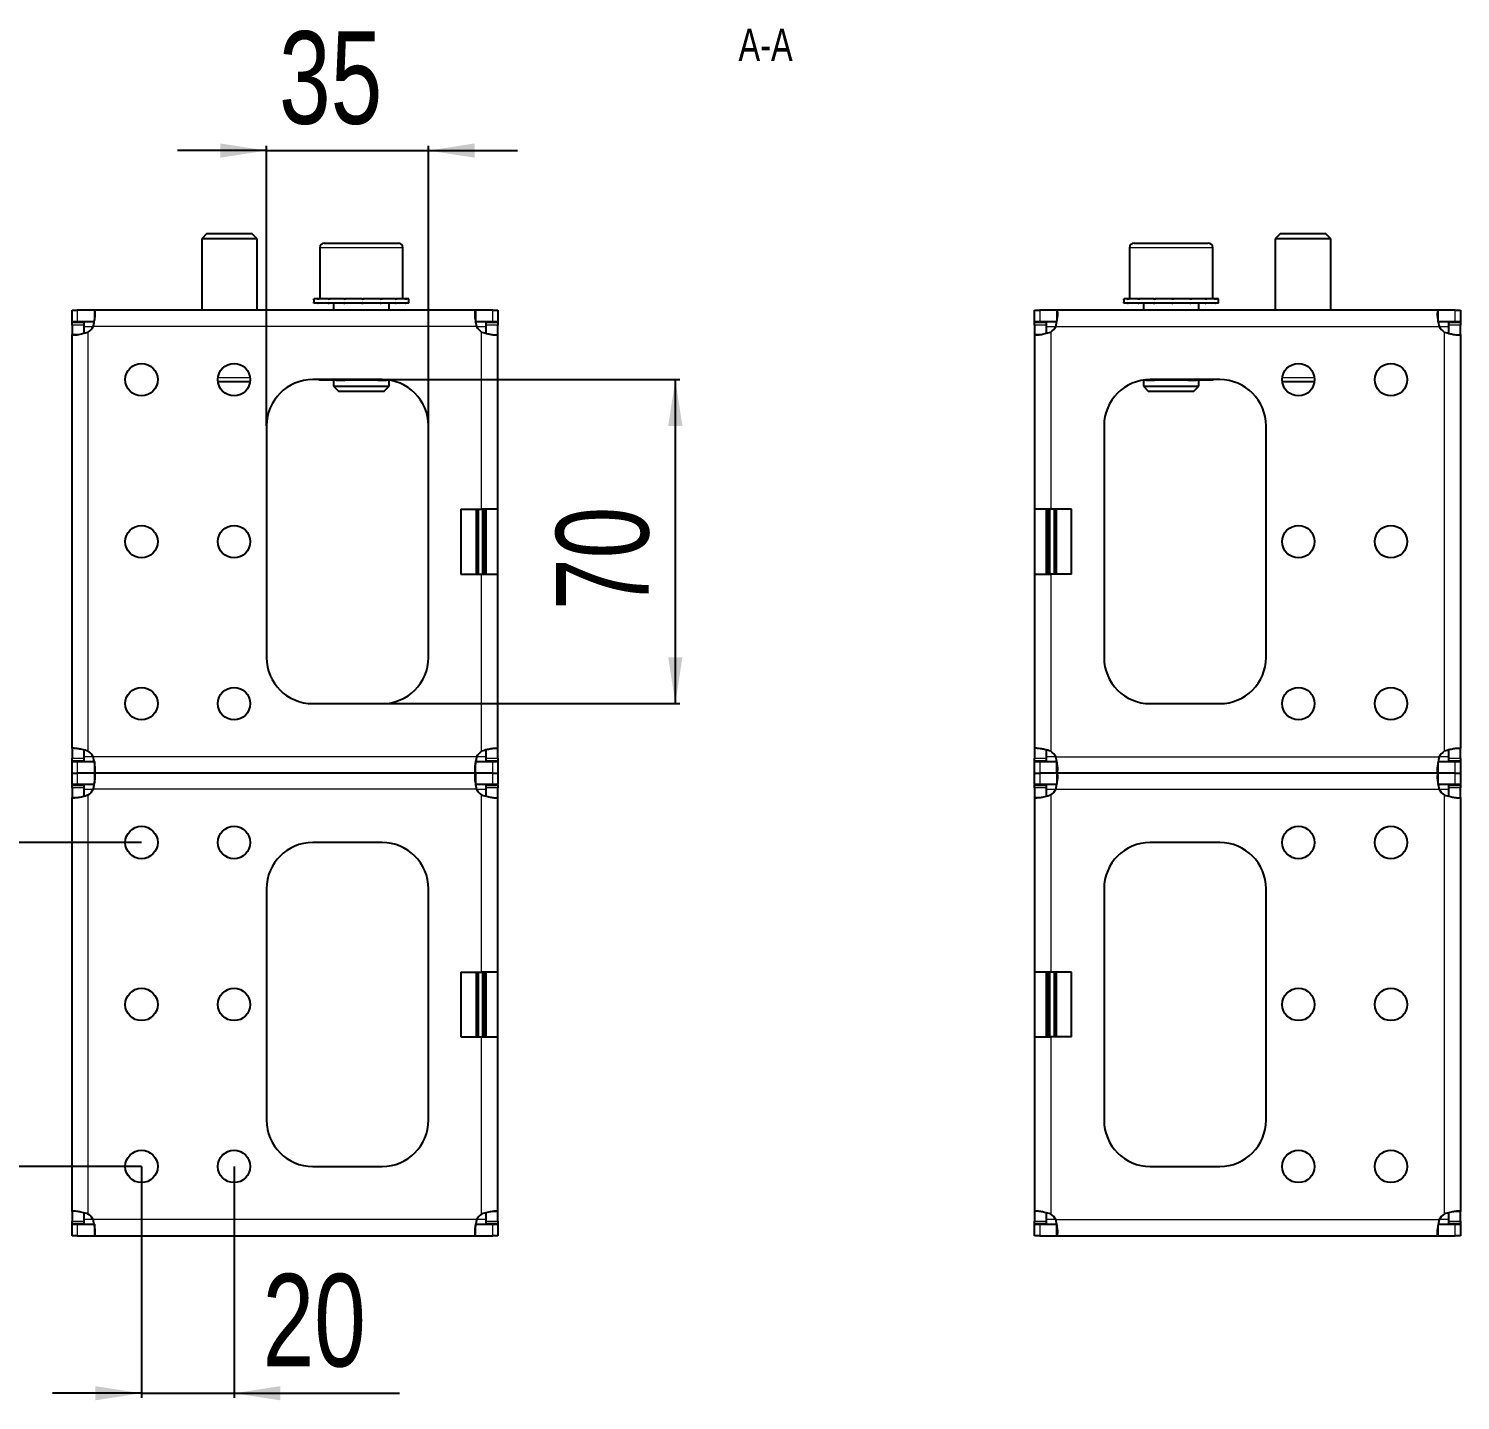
# Model space of a CAD drawing. Header units: millimetres. Extents: x 0 to 2112, y -1008 to 616.
# Drawn here: x 1802.6 to 2112, y 253.8 to 550.2 of the extents above; entities that cross this region are included whole.
import ezdxf

# ---------------------------------------------------------------- set-up
doc = ezdxf.new("R2010")
doc.units = ezdxf.units.MM
doc.layers.add('FORMAT', color=7, linetype='Continuous')
doc.styles.add('SLDTEXTSTYLE0', font='TXT', dxfattribs={"width": 0.75})
doc.dimstyles.new('SLDDIMSTYLE0', dxfattribs={"dimtxt": 20, "dimasz": 10, "dimexe": 0, "dimexo": 0.0625, "dimgap": 5, "dimtad": 2, "dimdec": 1, "dimrnd": 1e-09, "dimzin": 12, "dimdsep": 46, "dimtxsty": 'SLDTEXTSTYLE0', "dimsah": 1, "dimcen": 0.09, "dimadec": 0, "dimazin": 3, "dimtfac": 1, "dimtofl": 0, "dimtmove": 0, "dimatfit": 3, "dimfxl": 0, "dimfrac": 2, "dimtolj": 1, "dimtzin": 12, "dimarcsym": 0})
doc.dimstyles.new('SLDDIMSTYLE1', dxfattribs={"dimtxt": 20, "dimasz": 10, "dimexe": 0, "dimexo": 0.0625, "dimgap": 5, "dimtad": 2, "dimdec": 1, "dimrnd": 1e-09, "dimzin": 12, "dimdsep": 46, "dimtxsty": 'SLDTEXTSTYLE0', "dimsah": 1, "dimcen": 0.09, "dimadec": 0, "dimazin": 3, "dimtfac": 1, "dimtmove": 0, "dimatfit": 0, "dimfxl": 0, "dimfrac": 2, "dimtolj": 1, "dimtzin": 12, "dimarcsym": 0})

# ---------------------------------------------------------------- blocks, each defined once
blk = doc.blocks.new('_D_7')
at = {"layer": 'FORMAT'}
for p, q in [((1878.98, 474.39), (1943.32, 474.39)), ((1942.32, 474.39), (1942.32, 404.39)), ((1878.98, 404.39), (1943.32, 404.39))]:
    blk.add_line(p, q, dxfattribs=at)
for points in [[(1942.32, 474.39), (1940.79, 464.39), (1943.86, 464.39)], [(1942.32, 404.39), (1943.86, 414.39), (1940.79, 414.39)]]:
    blk.add_solid(points, dxfattribs=at)
at = {"layer": 'FORMAT', "insert": (1916.54, 424.61), "char_height": 20, "attachment_point": 1, "rotation": 90, "style": 'SLDTEXTSTYLE0'}
blk.add_mtext('70', dxfattribs=at)
blk = doc.blocks.new('_D_8')
at = {"layer": 'FORMAT'}
for p, q in [((1853.97, 523.89), (1834.74, 523.89)), ((1853.97, 464.4), (1853.97, 524.89)), ((1853.97, 523.89), (1888.97, 523.89)), ((1888.97, 464.4), (1888.97, 524.89)), ((1888.97, 523.89), (1908.2, 523.89))]:
    blk.add_line(p, q, dxfattribs=at)
for points in [[(1853.97, 523.89), (1843.97, 525.43), (1843.97, 522.35)], [(1888.97, 523.89), (1898.97, 522.35), (1898.97, 525.43)]]:
    blk.add_solid(points, dxfattribs=at)
at = {"layer": 'FORMAT', "insert": (1856.69, 549.67), "char_height": 20, "attachment_point": 1, "style": 'SLDTEXTSTYLE0'}
blk.add_mtext('35', dxfattribs=at)
blk = doc.blocks.new('_D_9')
at = {"layer": 'FORMAT'}
for p, q in [((1826.97, 304.38), (1826.97, 254.38)), ((1846.97, 304.38), (1846.97, 254.38)), ((1826.97, 255.38), (1807.74, 255.38)), ((1826.97, 255.38), (1846.97, 255.38)), ((1846.97, 255.38), (1882.69, 255.38))]:
    blk.add_line(p, q, dxfattribs=at)
for points in [[(1826.97, 255.38), (1816.97, 256.92), (1816.97, 253.85)], [(1846.97, 255.38), (1856.97, 253.85), (1856.97, 256.92)]]:
    blk.add_solid(points, dxfattribs=at)
at = {"layer": 'FORMAT', "insert": (1853.13, 281.17), "char_height": 20, "attachment_point": 1, "style": 'SLDTEXTSTYLE0'}
blk.add_mtext('20', dxfattribs=at)
blk = doc.blocks.new('_D_10')
at = {"layer": 'FORMAT'}
for p, q in [((1826.96, 374.39), (1792.96, 374.39)), ((1793.96, 374.39), (1793.96, 304.39)), ((1826.96, 304.39), (1792.96, 304.39))]:
    blk.add_line(p, q, dxfattribs=at)
for points in [[(1793.96, 374.39), (1792.42, 364.39), (1795.5, 364.39)], [(1793.96, 304.39), (1795.5, 314.39), (1792.42, 314.39)]]:
    blk.add_solid(points, dxfattribs=at)
at = {"layer": 'FORMAT', "insert": (1768.18, 324.61), "char_height": 20, "attachment_point": 1, "rotation": 90, "style": 'SLDTEXTSTYLE0'}
blk.add_mtext('70', dxfattribs=at)

msp = doc.modelspace()

# ---------------------------------------------------------------- linework, layer by layer
at = {"color": 7, "linetype": 'Continuous', "lineweight": 25}
for p, q in [((1841.04, 505.89), (1839.97, 504.82)), ((1839.97, 504.82), (1839.97, 489.39)), ((1851.97, 504.82), (1839.97, 504.82)), ((1850.89, 505.89), (1841.04, 505.89)), ((1851.97, 504.82), (1850.89, 505.89)), ((1851.97, 489.39), (1851.97, 504.82)), ((2073.04, 505.89), (2071.97, 504.82)), ((2071.97, 504.82), (2071.97, 489.39)), ((2083.97, 504.82), (2071.97, 504.82)), ((2082.89, 505.89), (2073.04, 505.89)), ((2083.97, 504.82), (2082.89, 505.89)), ((2083.97, 489.39), (2083.97, 504.82)), ((1865.47, 502.89), (1865.47, 491.89)), ((1866.47, 503.89), (1874.28, 503.89)), ((1874.28, 503.89), (1882.47, 503.89)), ((1883.47, 491.89), (1883.47, 502.89)), ((2040.47, 502.89), (2040.47, 491.89)), ((2041.47, 503.89), (2049, 503.89)), ((2049, 503.89), (2057.47, 503.89)), ((2058.47, 491.89), (2058.47, 502.89)), ((1811.97, 486.89), (1811.97, 489.39)), ((1811.97, 489.39), (1813.08, 489.39)), ((1816.8, 489.39), (1813.08, 489.39)), ((1899.14, 489.39), (1816.8, 489.39)), ((1816.8, 489.39), (1816.8, 487.18)), ((1864.22, 491.89), (1864.22, 490.89)), ((1864.22, 491.89), (1864.23, 491.89)), ((1864.22, 490.89), (1864.23, 490.89)), ((1864.23, 491.89), (1864.23, 491.64)), ((1865.06, 491.89), (1864.23, 491.89)), ((1864.23, 490.89), (1864.23, 491.14)), ((1865.06, 490.89), (1864.23, 490.89)), ((1865.06, 491.89), (1865.16, 491.89)), ((1865.06, 490.89), (1865.16, 490.89)), ((1865.16, 491.89), (1865.16, 491.64)), ((1867.32, 491.89), (1865.16, 491.89)), ((1865.16, 490.89), (1865.16, 491.14)), ((1867.32, 490.89), (1865.16, 490.89)), ((1867.32, 491.89), (1867.51, 491.89)), ((1867.32, 490.89), (1867.51, 490.89)), ((1867.51, 491.89), (1867.51, 491.64)), ((1870.68, 491.89), (1867.51, 491.89)), ((1867.51, 490.89), (1867.51, 491.14)), ((1870.68, 490.89), (1867.51, 490.89)), ((1868.47, 490.89), (1868.47, 489.39)), ((1870.68, 491.89), (1870.91, 491.89)), ((1870.68, 490.89), (1870.91, 490.89)), ((1870.91, 491.89), (1870.91, 491.64)), ((1874.61, 491.89), (1870.91, 491.89)), ((1870.91, 490.89), (1870.91, 491.14)), ((1874.61, 490.89), (1870.91, 490.89)), ((1874.61, 491.89), (1874.69, 491.89)), ((1874.61, 490.89), (1874.77, 490.89)), ((1874.77, 490.89), (1874.86, 490.89)), ((1874.82, 491.89), (1874.86, 491.89)), ((1874.86, 491.89), (1874.86, 491.64)), ((1878.53, 491.89), (1874.86, 491.89)), ((1874.86, 490.89), (1874.86, 491.14)), ((1878.53, 490.89), (1874.86, 490.89)), ((1878.53, 491.89), (1878.75, 491.89)), ((1878.53, 490.89), (1878.75, 490.89)), ((1878.75, 491.89), (1878.75, 491.64)), ((1881.82, 491.89), (1878.75, 491.89)), ((1878.75, 490.89), (1878.75, 491.14)), ((1881.82, 490.89), (1878.75, 490.89)), ((1880.47, 489.39), (1880.47, 490.89)), ((1881.82, 491.89), (1881.99, 491.89)), ((1881.82, 490.89), (1881.99, 490.89)), ((1881.99, 491.89), (1881.99, 491.64)), ((1883.99, 491.89), (1881.99, 491.89)), ((1881.99, 490.89), (1881.99, 491.14)), ((1883.99, 490.89), (1881.99, 490.89)), ((1883.99, 491.89), (1884.08, 491.89)), ((1883.99, 490.89), (1884.08, 490.89)), ((1884.08, 491.89), (1884.08, 491.64)), ((1884.72, 491.89), (1884.08, 491.89)), ((1884.08, 490.89), (1884.08, 491.14)), ((1884.72, 490.89), (1884.08, 490.89)), ((1884.72, 490.89), (1884.72, 491.89)), ((1899.14, 489.39), (1899.14, 486.89)), ((1902.86, 489.39), (1899.14, 489.39)), ((1902.86, 489.39), (1903.97, 489.39)), ((1903.97, 489.39), (1903.97, 486.89)), ((2019.97, 486.89), (2019.97, 489.39)), ((2019.97, 489.39), (2021.08, 489.39)), ((2024.8, 489.39), (2021.08, 489.39)), ((2024.8, 489.39), (2024.8, 487.18)), ((2107.14, 489.39), (2024.8, 489.39)), ((2039.22, 491.89), (2039.22, 490.89)), ((2039.22, 491.89), (2039.23, 491.89)), ((2039.22, 490.89), (2039.23, 490.89)), ((2039.23, 491.89), (2039.23, 491.64)), ((2040.05, 491.89), (2039.23, 491.89)), ((2039.23, 490.89), (2039.23, 491.14)), ((2040.05, 490.89), (2039.23, 490.89)), ((2040.05, 491.89), (2040.16, 491.89)), ((2040.05, 490.89), (2040.16, 490.89)), ((2040.16, 491.89), (2040.16, 491.64)), ((2042.32, 491.89), (2040.16, 491.89)), ((2040.16, 490.89), (2040.16, 491.14)), ((2042.32, 490.89), (2040.16, 490.89)), ((2042.32, 491.89), (2042.5, 491.89)), ((2042.32, 490.89), (2042.5, 490.89)), ((2042.5, 491.89), (2042.5, 491.64)), ((2045.68, 491.89), (2042.5, 491.89)), ((2042.5, 490.89), (2042.5, 491.14)), ((2045.68, 490.89), (2042.5, 490.89)), ((2043.47, 490.89), (2043.47, 489.39)), ((2045.68, 491.89), (2045.91, 491.89)), ((2045.68, 490.89), (2045.91, 490.89)), ((2045.91, 491.89), (2045.91, 491.64)), ((2049.61, 491.89), (2045.91, 491.89)), ((2045.91, 490.89), (2045.91, 491.14)), ((2049.61, 490.89), (2045.91, 490.89)), ((2049.61, 491.89), (2049.69, 491.89)), ((2049.61, 490.89), (2049.76, 490.89)), ((2049.76, 490.89), (2049.86, 490.89)), ((2049.81, 491.89), (2049.86, 491.89)), ((2049.86, 491.89), (2049.86, 491.64)), ((2053.52, 491.89), (2049.86, 491.89)), ((2049.86, 490.89), (2049.86, 491.14)), ((2053.52, 490.89), (2049.86, 490.89)), ((2053.52, 491.89), (2053.75, 491.89)), ((2053.52, 490.89), (2053.75, 490.89)), ((2053.75, 491.89), (2053.75, 491.64)), ((2056.82, 491.89), (2053.75, 491.89)), ((2053.75, 490.89), (2053.75, 491.14)), ((2056.82, 490.89), (2053.75, 490.89)), ((2055.47, 489.39), (2055.47, 490.89)), ((2056.82, 491.89), (2056.99, 491.89)), ((2056.82, 490.89), (2056.99, 490.89)), ((2056.99, 491.89), (2056.99, 491.64)), ((2058.99, 491.89), (2056.99, 491.89)), ((2056.99, 490.89), (2056.99, 491.14)), ((2058.99, 490.89), (2056.99, 490.89)), ((2058.99, 491.89), (2059.08, 491.89)), ((2058.99, 490.89), (2059.08, 490.89)), ((2059.08, 491.89), (2059.08, 491.64)), ((2059.72, 491.89), (2059.08, 491.89)), ((2059.08, 490.89), (2059.08, 491.14)), ((2059.72, 490.89), (2059.08, 490.89)), ((2059.72, 490.89), (2059.72, 491.89)), ((2107.14, 486.89), (2107.14, 489.39)), ((2110.86, 489.39), (2107.14, 489.39)), ((2110.86, 489.39), (2111.97, 489.39)), ((2111.97, 489.39), (2111.97, 486.89)), ((1813.08, 486.89), (1811.97, 486.89)), ((1811.97, 486.89), (1811.97, 486.79)), ((1811.97, 486.79), (1814.47, 486.79)), ((1811.97, 486.18), (1811.97, 486.79)), ((1811.97, 486.18), (1811.97, 484.12)), ((1816.8, 486.89), (1813.08, 486.89)), ((1814.47, 486.79), (1814.47, 486.18)), ((1814.47, 486.18), (1814.47, 484.36)), ((1902.86, 486.89), (1899.14, 486.89)), ((1901.47, 486.79), (1903.97, 486.79)), ((1901.47, 486.18), (1901.47, 486.79)), ((1901.47, 484.34), (1901.47, 486.18)), ((1903.97, 486.89), (1902.86, 486.89)), ((1903.97, 486.79), (1903.97, 486.89)), ((1903.97, 486.79), (1903.97, 486.18)), ((1903.97, 484.12), (1903.97, 486.18)), ((2021.08, 486.89), (2019.97, 486.89)), ((2019.97, 486.89), (2019.97, 486.79)), ((2019.97, 486.79), (2022.47, 486.79)), ((2019.97, 486.18), (2019.97, 486.79)), ((2019.97, 486.18), (2019.97, 484.12)), ((2024.8, 486.89), (2021.08, 486.89)), ((2022.47, 486.79), (2022.47, 486.18)), ((2022.47, 486.18), (2022.47, 484.36)), ((2110.86, 486.89), (2107.14, 486.89)), ((2109.47, 486.79), (2111.97, 486.79)), ((2109.47, 486.18), (2109.47, 486.79)), ((2109.47, 484.34), (2109.47, 486.18)), ((2111.97, 486.89), (2110.86, 486.89)), ((2111.97, 486.79), (2111.97, 486.89)), ((2111.97, 486.79), (2111.97, 486.18)), ((2111.97, 484.12), (2111.97, 486.18)), ((1811.97, 394.67), (1811.97, 484.12)), ((1811.97, 484.12), (1813.06, 484.12)), ((1903.97, 446.39), (1903.97, 484.12)), ((2019.97, 484.12), (2021.06, 484.12)), ((2019.97, 484.12), (2019.97, 446.39)), ((2111.97, 484.12), (2111.97, 394.67)), ((1850.43, 473.89), (1843.5, 473.89)), ((1878.97, 474.39), (1863.97, 474.39)), ((1865.64, 474.29), (1865.62, 474.29)), ((1865.64, 474.29), (1865.64, 474.29)), ((1865.74, 474.29), (1865.64, 474.29)), ((1865.74, 474.39), (1865.74, 474.29)), ((1869, 474.29), (1865.74, 474.29)), ((1868.47, 474.29), (1868.47, 472.97)), ((1869, 474.29), (1870.89, 474.29)), ((1871.45, 474.29), (1870.89, 474.29)), ((1877.49, 474.29), (1871.45, 474.29)), ((1878.04, 474.29), (1877.49, 474.29)), ((1878.04, 474.29), (1879.94, 474.29)), ((1880.38, 474.29), (1879.94, 474.29)), ((1880.47, 472.97), (1880.47, 474.28)), ((2043.47, 474.28), (2043.47, 472.97)), ((2044, 474.29), (2043.56, 474.29)), ((2044, 474.29), (2045.89, 474.29)), ((2059.97, 474.39), (2044.97, 474.39)), ((2046.45, 474.29), (2045.89, 474.29)), ((2052.49, 474.29), (2046.45, 474.29)), ((2053.04, 474.29), (2052.49, 474.29)), ((2053.04, 474.29), (2054.94, 474.29)), ((2058.2, 474.29), (2054.94, 474.29)), ((2055.47, 472.97), (2055.47, 474.29)), ((2058.2, 474.29), (2058.2, 474.39)), ((2058.3, 474.29), (2058.2, 474.29)), ((2058.32, 474.29), (2058.3, 474.29)), ((2058.3, 474.29), (2058.3, 474.29)), ((2080.43, 473.89), (2073.5, 473.89)), ((1868.47, 472.97), (1869.54, 471.89)), ((1868.47, 472.97), (1874.33, 472.97)), ((1869.54, 471.89), (1874.36, 471.89)), ((1874.33, 472.97), (1880.47, 472.97)), ((1874.36, 471.89), (1879.39, 471.89)), ((1879.39, 471.89), (1880.47, 472.97)), ((2043.47, 472.97), (2044.54, 471.89)), ((2043.47, 472.97), (2049.12, 472.97)), ((2044.54, 471.89), (2049.18, 471.89)), ((2049.12, 472.97), (2055.47, 472.97)), ((2049.18, 471.89), (2054.39, 471.89)), ((2054.39, 471.89), (2055.47, 472.97)), ((1853.97, 464.39), (1853.97, 414.39)), ((1888.97, 414.39), (1888.97, 464.39)), ((2034.97, 464.39), (2034.97, 414.39)), ((2069.97, 414.39), (2069.97, 464.39)), ((1895.97, 446.39), (1900.47, 446.39)), ((1895.97, 446.39), (1895.97, 432.39)), ((1903.97, 446.39), (1900.47, 446.39)), ((1901.47, 432.39), (1901.47, 446.39)), ((1903.97, 432.39), (1903.97, 446.39)), ((2023.47, 446.39), (2019.97, 446.39)), ((2019.97, 446.39), (2019.97, 432.39)), ((2022.47, 446.39), (2022.47, 432.39)), ((2027.97, 446.39), (2023.47, 446.39)), ((2027.97, 432.39), (2027.97, 446.39)), ((1895.97, 432.39), (1900.47, 432.39)), ((1900.47, 432.39), (1903.97, 432.39)), ((1903.97, 394.67), (1903.97, 432.39)), ((2019.97, 432.39), (2023.47, 432.39)), ((2019.97, 432.39), (2019.97, 394.67)), ((2027.97, 432.39), (2023.47, 432.39)), ((1863.97, 404.39), (1878.97, 404.39)), ((2044.97, 404.39), (2059.97, 404.39)), ((1811.97, 394.67), (1811.97, 392.6)), ((1814.47, 394.44), (1814.47, 392.6)), ((1901.47, 392.6), (1901.47, 394.42)), ((1903.97, 394.67), (1902.88, 394.67)), ((1903.97, 392.6), (1903.97, 394.67)), ((2019.97, 394.67), (2019.97, 392.6)), ((2022.47, 394.44), (2022.47, 392.6)), ((2109.47, 392.6), (2109.47, 394.42)), ((2111.97, 394.67), (2110.88, 394.67)), ((2111.97, 392.6), (2111.97, 394.67)), ((1811.97, 391.99), (1811.97, 392.6)), ((1814.47, 391.99), (1811.97, 391.99)), ((1811.97, 391.99), (1811.97, 391.89)), ((1811.97, 389.39), (1811.97, 391.89)), ((1811.97, 391.89), (1813.08, 391.89)), ((1813.08, 391.89), (1816.8, 391.89)), ((1814.47, 392.6), (1814.47, 391.99)), ((1816.8, 391.89), (1816.8, 389.39)), ((1899.14, 391.89), (1902.86, 391.89)), ((1899.14, 389.39), (1899.14, 391.61)), ((1901.47, 391.99), (1901.47, 392.6)), ((1903.97, 391.99), (1901.47, 391.99)), ((1902.86, 391.89), (1903.97, 391.89)), ((1903.97, 392.6), (1903.97, 391.99)), ((1903.97, 391.89), (1903.97, 391.99)), ((1903.97, 391.89), (1903.97, 389.39)), ((2019.97, 391.99), (2019.97, 392.6)), ((2022.47, 391.99), (2019.97, 391.99)), ((2019.97, 391.99), (2019.97, 391.89)), ((2019.97, 389.39), (2019.97, 391.89)), ((2019.97, 391.89), (2021.08, 391.89)), ((2021.08, 391.89), (2024.8, 391.89)), ((2022.47, 392.6), (2022.47, 391.99)), ((2024.8, 389.39), (2024.8, 391.89)), ((2107.14, 391.89), (2110.86, 391.89)), ((2107.14, 389.39), (2107.14, 391.61)), ((2109.47, 391.99), (2109.47, 392.6)), ((2111.97, 391.99), (2109.47, 391.99)), ((2110.86, 391.89), (2111.97, 391.89)), ((2111.97, 392.6), (2111.97, 391.99)), ((2111.97, 391.89), (2111.97, 391.99)), ((2111.97, 391.89), (2111.97, 389.39)), ((1811.97, 386.89), (1811.97, 389.39)), ((1811.97, 389.39), (1813.08, 389.39)), ((1813.08, 386.89), (1811.97, 386.89)), ((1811.97, 386.89), (1811.97, 386.79)), ((1811.97, 386.79), (1814.47, 386.79)), ((1811.97, 386.18), (1811.97, 386.79)), ((1816.8, 389.39), (1813.08, 389.39)), ((1816.8, 386.89), (1813.08, 386.89)), ((1814.47, 386.79), (1814.47, 386.18)), ((1899.14, 389.39), (1816.8, 389.39)), ((1816.8, 389.39), (1816.8, 387.18)), ((1899.14, 389.39), (1899.14, 386.89)), ((1902.86, 389.39), (1899.14, 389.39)), ((1902.86, 386.89), (1899.14, 386.89)), ((1901.47, 386.79), (1903.97, 386.79)), ((1901.47, 386.18), (1901.47, 386.79)), ((1902.86, 389.39), (1903.97, 389.39)), ((1903.97, 386.89), (1902.86, 386.89)), ((1903.97, 389.39), (1903.97, 386.89)), ((1903.97, 386.79), (1903.97, 386.89)), ((1903.97, 386.79), (1903.97, 386.18)), ((2019.97, 386.89), (2019.97, 389.39)), ((2019.97, 389.39), (2021.08, 389.39)), ((2021.08, 386.89), (2019.97, 386.89)), ((2019.97, 386.89), (2019.97, 386.79)), ((2019.97, 386.79), (2022.47, 386.79)), ((2019.97, 386.18), (2019.97, 386.79)), ((2024.8, 389.39), (2021.08, 389.39)), ((2024.8, 386.89), (2021.08, 386.89)), ((2022.47, 386.79), (2022.47, 386.18)), ((2024.8, 389.39), (2024.8, 387.18)), ((2107.14, 389.39), (2024.8, 389.39)), ((2107.14, 386.89), (2107.14, 389.39)), ((2110.86, 389.39), (2107.14, 389.39)), ((2110.86, 386.89), (2107.14, 386.89)), ((2109.47, 386.79), (2111.97, 386.79)), ((2109.47, 386.18), (2109.47, 386.79)), ((2110.86, 389.39), (2111.97, 389.39)), ((2111.97, 386.89), (2110.86, 386.89)), ((2111.97, 389.39), (2111.97, 386.89)), ((2111.97, 386.79), (2111.97, 386.89)), ((2111.97, 386.79), (2111.97, 386.18)), ((1811.97, 386.18), (1811.97, 384.12)), ((1811.97, 294.67), (1811.97, 384.12)), ((1811.97, 384.12), (1813.06, 384.12)), ((1814.47, 386.18), (1814.47, 384.36)), ((1901.47, 384.34), (1901.47, 386.18)), ((1903.97, 384.12), (1903.97, 386.18)), ((1903.97, 346.39), (1903.97, 384.12)), ((2019.97, 386.18), (2019.97, 384.12)), ((2019.97, 384.12), (2021.06, 384.12)), ((2019.97, 384.12), (2019.97, 346.39)), ((2022.47, 386.18), (2022.47, 384.36)), ((2109.47, 384.34), (2109.47, 386.18)), ((2111.97, 384.12), (2111.97, 386.18)), ((2111.97, 384.12), (2111.97, 294.67)), ((1878.97, 374.39), (1863.97, 374.39)), ((2059.97, 374.39), (2044.97, 374.39)), ((1853.97, 364.39), (1853.97, 314.39)), ((1888.97, 314.39), (1888.97, 364.39)), ((2034.97, 364.39), (2034.97, 314.39)), ((2069.97, 314.39), (2069.97, 364.39)), ((1895.97, 346.39), (1900.47, 346.39)), ((1895.97, 346.39), (1895.97, 332.39)), ((1903.97, 346.39), (1900.47, 346.39)), ((1901.47, 332.39), (1901.47, 346.39)), ((1903.97, 332.39), (1903.97, 346.39)), ((2023.47, 346.39), (2019.97, 346.39)), ((2019.97, 346.39), (2019.97, 332.39)), ((2022.47, 346.39), (2022.47, 332.39)), ((2027.97, 346.39), (2023.47, 346.39)), ((2027.97, 332.39), (2027.97, 346.39)), ((1895.97, 332.39), (1900.47, 332.39)), ((1900.47, 332.39), (1903.97, 332.39)), ((1903.97, 294.67), (1903.97, 332.39)), ((2019.97, 332.39), (2023.47, 332.39)), ((2019.97, 332.39), (2019.97, 294.67)), ((2027.97, 332.39), (2023.47, 332.39)), ((1863.97, 304.39), (1878.97, 304.39)), ((2044.97, 304.39), (2059.97, 304.39)), ((1811.97, 294.67), (1811.97, 292.6)), ((1814.47, 294.44), (1814.47, 292.6)), ((1901.47, 292.6), (1901.47, 294.42)), ((1903.97, 294.67), (1902.88, 294.67)), ((1903.97, 292.6), (1903.97, 294.67)), ((2019.97, 294.67), (2019.97, 292.6)), ((2022.47, 294.44), (2022.47, 292.6)), ((2109.47, 292.6), (2109.47, 294.42)), ((2111.97, 294.67), (2110.88, 294.67)), ((2111.97, 292.6), (2111.97, 294.67)), ((1811.97, 291.99), (1811.97, 292.6)), ((1814.47, 291.99), (1811.97, 291.99)), ((1811.97, 291.99), (1811.97, 291.89)), ((1811.97, 289.39), (1811.97, 291.89)), ((1811.97, 291.89), (1813.08, 291.89)), ((1813.08, 291.89), (1816.8, 291.89)), ((1814.47, 292.6), (1814.47, 291.99)), ((1816.8, 291.89), (1816.8, 289.39)), ((1899.14, 291.89), (1902.86, 291.89)), ((1899.14, 289.39), (1899.14, 291.61)), ((1901.47, 291.99), (1901.47, 292.6)), ((1903.97, 291.99), (1901.47, 291.99)), ((1902.86, 291.89), (1903.97, 291.89)), ((1903.97, 292.6), (1903.97, 291.99)), ((1903.97, 291.89), (1903.97, 291.99)), ((1903.97, 291.89), (1903.97, 289.39)), ((2019.97, 291.99), (2019.97, 292.6)), ((2022.47, 291.99), (2019.97, 291.99)), ((2019.97, 291.99), (2019.97, 291.89)), ((2019.97, 289.39), (2019.97, 291.89)), ((2019.97, 291.89), (2021.08, 291.89)), ((2021.08, 291.89), (2024.8, 291.89)), ((2022.47, 292.6), (2022.47, 291.99)), ((2024.8, 289.39), (2024.8, 291.89)), ((2107.14, 291.89), (2110.86, 291.89)), ((2107.14, 289.39), (2107.14, 291.61)), ((2109.47, 291.99), (2109.47, 292.6)), ((2111.97, 291.99), (2109.47, 291.99)), ((2110.86, 291.89), (2111.97, 291.89)), ((2111.97, 292.6), (2111.97, 291.99)), ((2111.97, 291.89), (2111.97, 291.99)), ((2111.97, 291.89), (2111.97, 289.39)), ((1813.08, 289.39), (1811.97, 289.39)), ((1813.08, 289.39), (1816.8, 289.39)), ((1816.8, 289.39), (1899.14, 289.39)), ((1899.14, 289.39), (1902.86, 289.39)), ((1903.97, 289.39), (1902.86, 289.39)), ((2021.08, 289.39), (2019.97, 289.39)), ((2021.08, 289.39), (2024.8, 289.39)), ((2024.8, 289.39), (2107.14, 289.39)), ((2107.14, 289.39), (2110.86, 289.39)), ((2111.97, 289.39), (2110.86, 289.39))]:
    msp.add_line(p, q, dxfattribs=at)
at = {"color": 8, "linetype": 'Continuous', "lineweight": 18}
for p, q in [((1874.26, 502.89), (1865.47, 502.89)), ((1883.47, 502.89), (1874.26, 502.89)), ((2048.94, 502.89), (2040.47, 502.89)), ((2058.47, 502.89), (2048.94, 502.89)), ((1813.08, 489.39), (1813.08, 486.89)), ((1902.86, 486.89), (1902.86, 489.39)), ((2021.08, 489.39), (2021.08, 486.89)), ((2110.86, 486.89), (2110.86, 489.39)), ((1814.47, 486.18), (1811.97, 486.18)), ((1814.47, 485.89), (1816.56, 485.89)), ((1899.38, 485.89), (1816.56, 485.89)), ((1899.38, 485.89), (1901.47, 485.89)), ((1903.97, 486.18), (1901.47, 486.18)), ((2022.47, 486.18), (2019.97, 486.18)), ((2022.47, 485.89), (2024.56, 485.89)), ((2024.56, 485.89), (2107.38, 485.89)), ((2107.38, 485.89), (2109.47, 485.89)), ((2111.97, 486.18), (2109.47, 486.18)), ((1815.47, 394.11), (1815.47, 484.67)), ((1900.47, 446.39), (1900.47, 484.67)), ((2023.47, 484.67), (2023.47, 446.39)), ((2108.47, 484.67), (2108.47, 394.11)), ((1843.5, 474.89), (1850.43, 474.89)), ((1870.89, 474.39), (1870.89, 474.29)), ((1871.45, 474.39), (1871.45, 474.29)), ((1877.49, 474.39), (1877.49, 474.29)), ((1878.04, 474.39), (1878.04, 474.29)), ((2045.89, 474.39), (2045.89, 474.29)), ((2046.45, 474.39), (2046.45, 474.29)), ((2052.49, 474.39), (2052.49, 474.29)), ((2053.04, 474.39), (2053.04, 474.29)), ((2073.5, 474.89), (2080.43, 474.89)), ((1899.27, 432.39), (1899.27, 446.39)), ((1899.47, 446.39), (1899.47, 432.39)), ((1899.58, 432.39), (1899.58, 446.39)), ((1899.78, 446.39), (1899.78, 432.39)), ((1900.66, 432.39), (1900.66, 446.39)), ((1900.86, 446.39), (1900.86, 432.39)), ((1900.97, 432.39), (1900.97, 446.39)), ((1901.17, 446.39), (1901.17, 432.39)), ((2022.77, 432.39), (2022.77, 446.39)), ((2022.97, 446.39), (2022.97, 432.39)), ((2023.08, 432.39), (2023.08, 446.39)), ((2023.28, 446.39), (2023.28, 432.39)), ((2024.16, 432.39), (2024.16, 446.39)), ((2024.36, 446.39), (2024.36, 432.39)), ((2024.47, 432.39), (2024.47, 446.39)), ((2024.67, 446.39), (2024.67, 432.39)), ((1900.47, 394.11), (1900.47, 432.39)), ((2023.47, 432.39), (2023.47, 394.11)), ((1811.97, 392.6), (1814.47, 392.6)), ((1813.08, 391.89), (1813.08, 389.39)), ((1816.56, 392.89), (1814.47, 392.89)), ((1899.38, 392.89), (1816.56, 392.89)), ((1901.47, 392.89), (1899.38, 392.89)), ((1901.47, 392.6), (1903.97, 392.6)), ((1902.86, 389.39), (1902.86, 391.89)), ((2019.97, 392.6), (2022.47, 392.6)), ((2021.08, 391.89), (2021.08, 389.39)), ((2024.56, 392.89), (2022.47, 392.89)), ((2024.56, 392.89), (2107.38, 392.89)), ((2109.47, 392.89), (2107.38, 392.89)), ((2109.47, 392.6), (2111.97, 392.6)), ((2110.86, 389.39), (2110.86, 391.89)), ((1813.08, 389.39), (1813.08, 386.89)), ((1902.86, 386.89), (1902.86, 389.39)), ((2021.08, 389.39), (2021.08, 386.89)), ((2110.86, 386.89), (2110.86, 389.39)), ((1814.47, 386.18), (1811.97, 386.18)), ((1814.47, 385.89), (1816.56, 385.89)), ((1815.47, 294.11), (1815.47, 384.67)), ((1899.38, 385.89), (1816.56, 385.89)), ((1899.38, 385.89), (1901.47, 385.89)), ((1900.47, 346.39), (1900.47, 384.67)), ((1903.97, 386.18), (1901.47, 386.18)), ((2022.47, 386.18), (2019.97, 386.18)), ((2022.47, 385.89), (2024.56, 385.89)), ((2023.47, 384.67), (2023.47, 346.39)), ((2024.56, 385.89), (2107.38, 385.89)), ((2107.38, 385.89), (2109.47, 385.89)), ((2108.47, 384.67), (2108.47, 294.11)), ((2111.97, 386.18), (2109.47, 386.18)), ((1899.27, 332.39), (1899.27, 346.39)), ((1899.47, 346.39), (1899.47, 332.39)), ((1899.58, 332.39), (1899.58, 346.39)), ((1899.78, 346.39), (1899.78, 332.39)), ((1900.66, 332.39), (1900.66, 346.39)), ((1900.86, 346.39), (1900.86, 332.39)), ((1900.97, 332.39), (1900.97, 346.39)), ((1901.17, 346.39), (1901.17, 332.39)), ((2022.77, 332.39), (2022.77, 346.39)), ((2022.97, 346.39), (2022.97, 332.39)), ((2023.08, 332.39), (2023.08, 346.39)), ((2023.28, 346.39), (2023.28, 332.39)), ((2024.16, 332.39), (2024.16, 346.39)), ((2024.36, 346.39), (2024.36, 332.39)), ((2024.47, 332.39), (2024.47, 346.39)), ((2024.67, 346.39), (2024.67, 332.39)), ((1900.47, 294.11), (1900.47, 332.39)), ((2023.47, 332.39), (2023.47, 294.11)), ((1811.97, 292.6), (1814.47, 292.6)), ((1813.08, 291.89), (1813.08, 289.39)), ((1816.56, 292.89), (1814.47, 292.89)), ((1899.38, 292.89), (1816.56, 292.89)), ((1901.47, 292.89), (1899.38, 292.89)), ((1901.47, 292.6), (1903.97, 292.6)), ((1902.86, 289.39), (1902.86, 291.89)), ((2019.97, 292.6), (2022.47, 292.6)), ((2021.08, 291.89), (2021.08, 289.39)), ((2024.56, 292.89), (2022.47, 292.89)), ((2024.56, 292.89), (2107.38, 292.89)), ((2109.47, 292.89), (2107.38, 292.89)), ((2109.47, 292.6), (2111.97, 292.6)), ((2110.86, 289.39), (2110.86, 291.89))]:
    msp.add_line(p, q, dxfattribs=at)
at = {"color": 7, "linetype": 'Continuous', "lineweight": 25}
for centre in [(1826.97, 474.39), (1846.97, 474.39), (2076.97, 474.39), (2096.97, 474.39), (1826.97, 439.39), (1846.97, 439.39), (2076.97, 439.39), (2096.97, 439.39), (1826.97, 404.39), (1846.97, 404.39), (2076.97, 404.39), (2096.97, 404.39), (1826.97, 374.39), (1846.97, 374.39), (2076.97, 374.39), (2096.97, 374.39), (1826.97, 339.39), (1846.97, 339.39), (2076.97, 339.39), (2096.97, 339.39), (1826.97, 304.39), (1846.97, 304.39), (2076.97, 304.39), (2096.97, 304.39)]:
    msp.add_circle(centre, 3.5, dxfattribs=at)
for centre, radius, start, end in [((1866.47, 502.89), 1, 90, 180), ((1882.47, 502.89), 1, 0, 90), ((2041.47, 502.89), 1, 90, 180), ((2057.47, 502.89), 1, 0, 90), ((1813.47, 487.54), 3.5, 304.8499, 331.8729), ((1902.47, 487.54), 3.5, 208.1271, 235.1501), ((2021.47, 487.54), 3.5, 304.8499, 331.8729), ((2110.47, 487.54), 3.5, 208.1271, 235.1501), ((1863.97, 464.39), 10, 90, 180), ((1878.97, 464.39), 10, 0, 90), ((2044.97, 464.39), 10, 90, 180), ((2059.97, 464.39), 10, 0, 90), ((1863.97, 414.39), 10, 180, 270), ((1878.97, 414.39), 10, 270, 0), ((2044.97, 414.39), 10, 180, 270), ((2059.97, 414.39), 10, 270, 0), ((1813.47, 391.24), 3.5, 28.1271, 55.1501), ((1902.47, 391.24), 3.5, 124.8499, 151.8729), ((2021.47, 391.24), 3.5, 28.1271, 55.1501), ((2110.47, 391.24), 3.5, 124.8499, 151.8729), ((1813.47, 387.54), 3.5, 304.8499, 331.8729), ((1902.47, 387.54), 3.5, 208.1271, 235.1501), ((2021.47, 387.54), 3.5, 304.8499, 331.8729), ((2110.47, 387.54), 3.5, 208.1271, 235.1501), ((1863.97, 364.39), 10, 90, 180), ((1878.97, 364.39), 10, 0, 90), ((2044.97, 364.39), 10, 90, 180), ((2059.97, 364.39), 10, 0, 90), ((1863.97, 314.39), 10, 180, 270), ((1878.97, 314.39), 10, 270, 0), ((2044.97, 314.39), 10, 180, 270), ((2059.97, 314.39), 10, 270, 0), ((1813.47, 291.24), 3.5, 28.1271, 55.1501), ((1902.47, 291.24), 3.5, 124.8499, 151.8729), ((2021.47, 291.24), 3.5, 28.1271, 55.1501), ((2110.47, 291.24), 3.5, 124.8499, 151.8729)]:
    msp.add_arc(centre, radius, start, end, dxfattribs=at)
for points, knots in [([(1816.56, 485.89), (1816.61, 486.15), (1816.71, 486.64), (1816.86, 487.46), (1816.96, 488.17), (1816.97, 488.74), (1816.95, 489.1), (1816.9, 489.34), (1816.83, 489.37), (1816.8, 489.39)], [0, 0, 0, 0, 0.144067, 0.271276, 0.474907, 0.597997, 0.726338, 0.860245, 1, 1, 1, 1]), ([(1864.23, 491.64), (1864.23, 491.68), (1864.22, 491.75), (1864.22, 491.83), (1864.22, 491.87), (1864.22, 491.89)], [0, 0, 0, 0, 0.499981, 0.749988, 1, 1, 1, 1]), ([(1864.22, 490.89), (1864.22, 490.91), (1864.22, 490.95), (1864.22, 491.04), (1864.23, 491.1), (1864.23, 491.14)], [0, 0, 0, 0, 0.25014, 0.50028, 1, 1, 1, 1]), ([(1865.16, 491.64), (1865.14, 491.68), (1865.11, 491.75), (1865.08, 491.83), (1865.06, 491.87), (1865.06, 491.89)], [0, 0, 0, 0, 0.499981, 0.749988, 1, 1, 1, 1]), ([(1865.06, 490.89), (1865.06, 490.91), (1865.08, 490.95), (1865.11, 491.04), (1865.14, 491.1), (1865.16, 491.14)], [0, 0, 0, 0, 0.25014, 0.50028, 1, 1, 1, 1]), ([(1867.51, 491.64), (1867.48, 491.68), (1867.43, 491.75), (1867.37, 491.83), (1867.34, 491.87), (1867.32, 491.89)], [0, 0, 0, 0, 0.499981, 0.749988, 1, 1, 1, 1]), ([(1867.32, 490.89), (1867.34, 490.91), (1867.37, 490.95), (1867.43, 491.04), (1867.48, 491.1), (1867.51, 491.14)], [0, 0, 0, 0, 0.25014, 0.50028, 1, 1, 1, 1]), ([(1870.91, 491.64), (1870.88, 491.68), (1870.82, 491.75), (1870.74, 491.83), (1870.7, 491.87), (1870.68, 491.89)], [0, 0, 0, 0, 0.499981, 0.749988, 1, 1, 1, 1]), ([(1870.68, 490.89), (1870.7, 490.91), (1870.74, 490.95), (1870.82, 491.04), (1870.88, 491.1), (1870.91, 491.14)], [0, 0, 0, 0, 0.2501401, 0.5002802, 1, 1, 1, 1]), ([(1874.86, 491.64), (1874.82, 491.68), (1874.76, 491.75), (1874.68, 491.83), (1874.64, 491.87), (1874.61, 491.89)], [0, 0, 0, 0, 0.499981, 0.749988, 1, 1, 1, 1]), ([(1874.61, 490.89), (1874.64, 490.91), (1874.68, 490.95), (1874.76, 491.04), (1874.82, 491.1), (1874.86, 491.14)], [0, 0, 0, 0, 0.25014, 0.50028, 1, 1, 1, 1]), ([(1874.86, 491.64), (1874.85, 491.71), (1874.81, 491.84), (1874.78, 491.88), (1874.77, 491.89)], [0, 0, 0, 0, 0.561794, 1, 1, 1, 1]), ([(1874.86, 491.14), (1874.85, 491.07), (1874.81, 490.94), (1874.78, 490.91), (1874.77, 490.89)], [0, 0, 0, 0, 0.561794, 1, 1, 1, 1]), ([(1878.75, 491.64), (1878.72, 491.68), (1878.66, 491.75), (1878.58, 491.83), (1878.54, 491.87), (1878.53, 491.89)], [0, 0, 0, 0, 0.499981, 0.749988, 1, 1, 1, 1]), ([(1878.53, 490.89), (1878.54, 490.91), (1878.58, 490.95), (1878.66, 491.04), (1878.72, 491.1), (1878.75, 491.14)], [0, 0, 0, 0, 0.25014, 0.50028, 1, 1, 1, 1]), ([(1881.99, 491.64), (1881.96, 491.68), (1881.92, 491.75), (1881.86, 491.83), (1881.83, 491.87), (1881.82, 491.89)], [0, 0, 0, 0, 0.499981, 0.749988, 1, 1, 1, 1]), ([(1881.82, 490.89), (1881.83, 490.91), (1881.86, 490.95), (1881.92, 491.04), (1881.96, 491.1), (1881.99, 491.14)], [0, 0, 0, 0, 0.25014, 0.50028, 1, 1, 1, 1]), ([(1884.08, 491.64), (1884.07, 491.68), (1884.05, 491.75), (1884.02, 491.83), (1884, 491.87), (1883.99, 491.89)], [0, 0, 0, 0, 0.499981, 0.749988, 1, 1, 1, 1]), ([(1883.99, 490.89), (1884, 490.91), (1884.02, 490.95), (1884.05, 491.04), (1884.07, 491.1), (1884.08, 491.14)], [0, 0, 0, 0, 0.25014, 0.50028, 1, 1, 1, 1]), ([(1899.14, 489.39), (1899.11, 489.37), (1899.05, 489.33), (1898.98, 488.98), (1898.96, 488.31), (1899.1, 487.2), (1899.29, 486.34), (1899.38, 485.89)], [0, 0, 0, 0, 0.16069, 0.301312, 0.521951, 0.753573, 1, 1, 1, 1]), ([(2024.56, 485.89), (2024.61, 486.15), (2024.71, 486.64), (2024.86, 487.46), (2024.96, 488.17), (2024.97, 488.74), (2024.95, 489.1), (2024.9, 489.34), (2024.83, 489.37), (2024.8, 489.39)], [0, 0, 0, 0, 0.144067, 0.271276, 0.474907, 0.597997, 0.726338, 0.860245, 1, 1, 1, 1]), ([(2039.23, 491.64), (2039.22, 491.68), (2039.22, 491.75), (2039.22, 491.83), (2039.22, 491.87), (2039.22, 491.89)], [0, 0, 0, 0, 0.499981, 0.749988, 1, 1, 1, 1]), ([(2039.22, 490.89), (2039.22, 490.91), (2039.22, 490.95), (2039.22, 491.04), (2039.22, 491.1), (2039.23, 491.14)], [0, 0, 0, 0, 0.25014, 0.50028, 1, 1, 1, 1]), ([(2040.16, 491.64), (2040.14, 491.68), (2040.11, 491.75), (2040.08, 491.83), (2040.06, 491.87), (2040.05, 491.89)], [0, 0, 0, 0, 0.499981, 0.749988, 1, 1, 1, 1]), ([(2040.05, 490.89), (2040.06, 490.91), (2040.08, 490.95), (2040.11, 491.04), (2040.14, 491.1), (2040.16, 491.14)], [0, 0, 0, 0, 0.25014, 0.50028, 1, 1, 1, 1]), ([(2042.5, 491.64), (2042.47, 491.68), (2042.43, 491.75), (2042.37, 491.83), (2042.34, 491.87), (2042.32, 491.89)], [0, 0, 0, 0, 0.499981, 0.749988, 1, 1, 1, 1]), ([(2042.32, 490.89), (2042.34, 490.91), (2042.37, 490.95), (2042.43, 491.04), (2042.47, 491.1), (2042.5, 491.14)], [0, 0, 0, 0, 0.2501401, 0.5002802, 1, 1, 1, 1]), ([(2045.91, 491.64), (2045.87, 491.68), (2045.81, 491.75), (2045.73, 491.83), (2045.7, 491.87), (2045.68, 491.89)], [0, 0, 0, 0, 0.499981, 0.749988, 1, 1, 1, 1]), ([(2045.68, 490.89), (2045.7, 490.91), (2045.73, 490.95), (2045.81, 491.04), (2045.87, 491.1), (2045.91, 491.14)], [0, 0, 0, 0, 0.2501401, 0.5002802, 1, 1, 1, 1]), ([(2049.86, 491.64), (2049.82, 491.68), (2049.76, 491.75), (2049.67, 491.83), (2049.63, 491.87), (2049.61, 491.89)], [0, 0, 0, 0, 0.499981, 0.749988, 1, 1, 1, 1]), ([(2049.61, 490.89), (2049.63, 490.91), (2049.67, 490.95), (2049.76, 491.04), (2049.82, 491.1), (2049.86, 491.14)], [0, 0, 0, 0, 0.25014, 0.50028, 1, 1, 1, 1]), ([(2049.86, 491.64), (2049.84, 491.71), (2049.81, 491.84), (2049.78, 491.88), (2049.76, 491.89)], [0, 0, 0, 0, 0.561794, 1, 1, 1, 1]), ([(2049.86, 491.14), (2049.84, 491.07), (2049.81, 490.94), (2049.78, 490.91), (2049.76, 490.89)], [0, 0, 0, 0, 0.561794, 1, 1, 1, 1]), ([(2053.75, 491.64), (2053.71, 491.68), (2053.65, 491.75), (2053.58, 491.83), (2053.54, 491.87), (2053.52, 491.89)], [0, 0, 0, 0, 0.4999808, 0.7499881, 1, 1, 1, 1]), ([(2053.52, 490.89), (2053.54, 490.91), (2053.58, 490.95), (2053.65, 491.04), (2053.71, 491.1), (2053.75, 491.14)], [0, 0, 0, 0, 0.25014, 0.50028, 1, 1, 1, 1]), ([(2056.99, 491.64), (2056.96, 491.68), (2056.92, 491.75), (2056.86, 491.83), (2056.83, 491.87), (2056.82, 491.89)], [0, 0, 0, 0, 0.499981, 0.749988, 1, 1, 1, 1]), ([(2056.82, 490.89), (2056.83, 490.91), (2056.86, 490.95), (2056.92, 491.04), (2056.96, 491.1), (2056.99, 491.14)], [0, 0, 0, 0, 0.25014, 0.50028, 1, 1, 1, 1]), ([(2059.08, 491.64), (2059.07, 491.68), (2059.04, 491.75), (2059.01, 491.83), (2059, 491.87), (2058.99, 491.89)], [0, 0, 0, 0, 0.499981, 0.749988, 1, 1, 1, 1]), ([(2058.99, 490.89), (2059, 490.91), (2059.01, 490.95), (2059.04, 491.04), (2059.07, 491.1), (2059.08, 491.14)], [0, 0, 0, 0, 0.25014, 0.50028, 1, 1, 1, 1]), ([(2107.14, 489.39), (2107.11, 489.37), (2107.05, 489.33), (2106.98, 488.98), (2106.96, 488.31), (2107.1, 487.2), (2107.29, 486.34), (2107.38, 485.89)], [0, 0, 0, 0, 0.16069, 0.301312, 0.521951, 0.753573, 1, 1, 1, 1]), ([(1811.97, 484.12), (1811.99, 484.1), (1812.04, 484.07), (1812.44, 484.06), (1813.15, 484.1), (1814.25, 484.31), (1815.06, 484.55), (1815.47, 484.67)], [0, 0, 0, 0, 0.17084, 0.319217, 0.548103, 0.767822, 1, 1, 1, 1]), ([(1900.47, 484.67), (1900.93, 484.54), (1901.73, 484.33), (1902.64, 484.13), (1903.23, 484.06), (1903.63, 484.04), (1903.91, 484.06), (1903.95, 484.1), (1903.97, 484.12)], [0, 0, 0, 0, 0.2541487, 0.4482127, 0.5749082, 0.7088724, 0.8504677, 1, 1, 1, 1]), ([(2019.97, 484.12), (2019.99, 484.1), (2020.04, 484.07), (2020.44, 484.06), (2021.15, 484.1), (2022.25, 484.31), (2023.06, 484.55), (2023.47, 484.67)], [0, 0, 0, 0, 0.1708405, 0.3192172, 0.5481031, 0.7678223, 1, 1, 1, 1]), ([(2108.47, 484.67), (2108.93, 484.54), (2109.73, 484.33), (2110.64, 484.13), (2111.23, 484.06), (2111.63, 484.04), (2111.91, 484.06), (2111.95, 484.1), (2111.97, 484.12)], [0, 0, 0, 0, 0.254149, 0.448213, 0.574908, 0.708872, 0.850468, 1, 1, 1, 1]), ([(1865.62, 474.29), (1865.58, 474.3), (1865.49, 474.3), (1865.36, 474.33), (1865.28, 474.38), (1865.26, 474.39)], [0, 0, 0, 0, 0.418107, 0.837733, 1, 1, 1, 1]), ([(1869, 474.29), (1868.93, 474.29), (1868.81, 474.3), (1868.75, 474.36), (1868.72, 474.39)], [0, 0, 0, 0, 0.594904, 1, 1, 1, 1]), ([(2055.22, 474.39), (2055.2, 474.37), (2055.15, 474.31), (2055.04, 474.29), (2054.96, 474.29), (2054.94, 474.29)], [0, 0, 0, 0, 0.319957, 0.82406, 1, 1, 1, 1]), ([(2058.68, 474.39), (2058.63, 474.37), (2058.54, 474.32), (2058.41, 474.3), (2058.35, 474.3), (2058.32, 474.29)], [0, 0, 0, 0, 0.34226, 0.727317, 1, 1, 1, 1]), ([(1815.47, 394.11), (1815.01, 394.24), (1814.21, 394.46), (1813.3, 394.65), (1812.71, 394.72), (1812.31, 394.74), (1812.02, 394.73), (1811.99, 394.69), (1811.97, 394.67)], [0, 0, 0, 0, 0.2541487, 0.4482127, 0.5749082, 0.7088724, 0.8504677, 1, 1, 1, 1]), ([(1903.97, 394.67), (1903.94, 394.68), (1903.9, 394.71), (1903.5, 394.72), (1902.79, 394.68), (1901.69, 394.47), (1900.88, 394.23), (1900.47, 394.11)], [0, 0, 0, 0, 0.17084, 0.319217, 0.548103, 0.767822, 1, 1, 1, 1]), ([(2023.47, 394.11), (2023.01, 394.24), (2022.21, 394.46), (2021.3, 394.65), (2020.71, 394.72), (2020.31, 394.74), (2020.02, 394.73), (2019.99, 394.69), (2019.97, 394.67)], [0, 0, 0, 0, 0.254149, 0.448213, 0.574908, 0.708872, 0.850468, 1, 1, 1, 1]), ([(2111.97, 394.67), (2111.94, 394.68), (2111.9, 394.71), (2111.5, 394.72), (2110.79, 394.68), (2109.69, 394.47), (2108.88, 394.23), (2108.47, 394.11)], [0, 0, 0, 0, 0.17084, 0.319217, 0.548103, 0.767822, 1, 1, 1, 1]), ([(1816.8, 389.39), (1816.83, 389.41), (1816.89, 389.45), (1816.96, 389.81), (1816.98, 390.47), (1816.84, 391.58), (1816.65, 392.45), (1816.56, 392.89)], [0, 0, 0, 0, 0.16069, 0.301312, 0.521951, 0.753573, 1, 1, 1, 1]), ([(1899.38, 392.89), (1899.33, 392.63), (1899.23, 392.14), (1899.08, 391.32), (1898.98, 390.61), (1898.96, 390.05), (1898.98, 389.69), (1899.04, 389.44), (1899.1, 389.41), (1899.14, 389.39)], [0, 0, 0, 0, 0.144067, 0.271276, 0.474907, 0.597997, 0.726338, 0.860245, 1, 1, 1, 1]), ([(2024.8, 389.39), (2024.83, 389.41), (2024.89, 389.45), (2024.96, 389.81), (2024.98, 390.47), (2024.84, 391.58), (2024.65, 392.45), (2024.56, 392.89)], [0, 0, 0, 0, 0.16069, 0.301312, 0.521951, 0.753573, 1, 1, 1, 1]), ([(2107.38, 392.89), (2107.33, 392.63), (2107.23, 392.14), (2107.08, 391.32), (2106.98, 390.61), (2106.96, 390.05), (2106.98, 389.69), (2107.04, 389.44), (2107.1, 389.41), (2107.14, 389.39)], [0, 0, 0, 0, 0.144067, 0.271276, 0.474907, 0.597997, 0.726338, 0.860245, 1, 1, 1, 1]), ([(1816.56, 385.89), (1816.61, 386.15), (1816.71, 386.64), (1816.86, 387.46), (1816.96, 388.17), (1816.97, 388.74), (1816.95, 389.1), (1816.9, 389.34), (1816.83, 389.37), (1816.8, 389.39)], [0, 0, 0, 0, 0.144067, 0.271276, 0.474907, 0.597997, 0.726338, 0.860245, 1, 1, 1, 1]), ([(1899.14, 389.39), (1899.11, 389.37), (1899.05, 389.33), (1898.98, 388.98), (1898.96, 388.31), (1899.1, 387.2), (1899.29, 386.34), (1899.38, 385.89)], [0, 0, 0, 0, 0.16069, 0.3013121, 0.5219513, 0.7535732, 1, 1, 1, 1]), ([(2024.56, 385.89), (2024.61, 386.15), (2024.71, 386.64), (2024.86, 387.46), (2024.96, 388.17), (2024.97, 388.74), (2024.95, 389.1), (2024.9, 389.34), (2024.83, 389.37), (2024.8, 389.39)], [0, 0, 0, 0, 0.144067, 0.271276, 0.474907, 0.597997, 0.726338, 0.860245, 1, 1, 1, 1]), ([(2107.14, 389.39), (2107.11, 389.37), (2107.05, 389.33), (2106.98, 388.98), (2106.96, 388.31), (2107.1, 387.2), (2107.29, 386.34), (2107.38, 385.89)], [0, 0, 0, 0, 0.16069, 0.301312, 0.521951, 0.753573, 1, 1, 1, 1]), ([(1811.97, 384.12), (1811.99, 384.1), (1812.04, 384.07), (1812.44, 384.06), (1813.15, 384.1), (1814.25, 384.31), (1815.06, 384.55), (1815.47, 384.67)], [0, 0, 0, 0, 0.17084, 0.319217, 0.548103, 0.767822, 1, 1, 1, 1]), ([(1900.47, 384.67), (1900.93, 384.54), (1901.73, 384.33), (1902.64, 384.13), (1903.23, 384.06), (1903.63, 384.04), (1903.91, 384.06), (1903.95, 384.1), (1903.97, 384.12)], [0, 0, 0, 0, 0.254149, 0.448213, 0.574908, 0.708872, 0.850468, 1, 1, 1, 1]), ([(2019.97, 384.12), (2019.99, 384.1), (2020.04, 384.07), (2020.44, 384.06), (2021.15, 384.1), (2022.25, 384.31), (2023.06, 384.55), (2023.47, 384.67)], [0, 0, 0, 0, 0.17084, 0.319217, 0.548103, 0.767822, 1, 1, 1, 1]), ([(2108.47, 384.67), (2108.93, 384.54), (2109.73, 384.33), (2110.64, 384.13), (2111.23, 384.06), (2111.63, 384.04), (2111.91, 384.06), (2111.95, 384.1), (2111.97, 384.12)], [0, 0, 0, 0, 0.2541487, 0.4482127, 0.5749082, 0.7088724, 0.8504677, 1, 1, 1, 1]), ([(1815.47, 294.11), (1815.01, 294.24), (1814.21, 294.46), (1813.3, 294.65), (1812.71, 294.72), (1812.31, 294.74), (1812.02, 294.73), (1811.99, 294.69), (1811.97, 294.67)], [0, 0, 0, 0, 0.254149, 0.448213, 0.574908, 0.708872, 0.850468, 1, 1, 1, 1]), ([(1903.97, 294.67), (1903.94, 294.68), (1903.9, 294.71), (1903.5, 294.72), (1902.79, 294.68), (1901.69, 294.47), (1900.88, 294.23), (1900.47, 294.11)], [0, 0, 0, 0, 0.17084, 0.319217, 0.548103, 0.767822, 1, 1, 1, 1]), ([(2023.47, 294.11), (2023.01, 294.24), (2022.21, 294.46), (2021.3, 294.65), (2020.71, 294.72), (2020.31, 294.74), (2020.02, 294.73), (2019.99, 294.69), (2019.97, 294.67)], [0, 0, 0, 0, 0.254149, 0.448213, 0.574908, 0.708872, 0.850468, 1, 1, 1, 1]), ([(2111.97, 294.67), (2111.94, 294.68), (2111.9, 294.71), (2111.5, 294.72), (2110.79, 294.68), (2109.69, 294.47), (2108.88, 294.23), (2108.47, 294.11)], [0, 0, 0, 0, 0.17084, 0.319217, 0.548103, 0.767822, 1, 1, 1, 1]), ([(1816.8, 289.39), (1816.83, 289.41), (1816.89, 289.45), (1816.96, 289.81), (1816.98, 290.47), (1816.84, 291.58), (1816.65, 292.45), (1816.56, 292.89)], [0, 0, 0, 0, 0.16069, 0.301312, 0.521951, 0.753573, 1, 1, 1, 1]), ([(1899.38, 292.89), (1899.33, 292.63), (1899.23, 292.14), (1899.08, 291.32), (1898.98, 290.61), (1898.96, 290.05), (1898.98, 289.69), (1899.04, 289.44), (1899.1, 289.41), (1899.14, 289.39)], [0, 0, 0, 0, 0.144067, 0.271276, 0.474907, 0.597997, 0.726338, 0.860245, 1, 1, 1, 1]), ([(2024.8, 289.39), (2024.83, 289.41), (2024.89, 289.45), (2024.96, 289.81), (2024.98, 290.47), (2024.84, 291.58), (2024.65, 292.45), (2024.56, 292.89)], [0, 0, 0, 0, 0.16069, 0.3013121, 0.5219513, 0.7535732, 1, 1, 1, 1]), ([(2107.38, 292.89), (2107.33, 292.63), (2107.23, 292.14), (2107.08, 291.32), (2106.98, 290.61), (2106.96, 290.05), (2106.98, 289.69), (2107.04, 289.44), (2107.1, 289.41), (2107.14, 289.39)], [0, 0, 0, 0, 0.144067, 0.271276, 0.474907, 0.597997, 0.726338, 0.860245, 1, 1, 1, 1])]:
    msp.add_open_spline(points, degree=3, knots=knots, dxfattribs=at)

# ---------------------------------------------------------------- texts
at = {"layer": 'FORMAT', "insert": (1961.83, 550.24), "char_height": 7, "attachment_point": 2, "style": 'SLDTEXTSTYLE0'}
msp.add_mtext('A-A', dxfattribs=at)

# ---------------------------------------------------------------- dimensions: what is measured, and where the dimension line sits
at = {"layer": 'FORMAT'}
dim = msp.add_linear_dim(base=(1888.97, 523.89), p1=(1853.97, 464.39), p2=(1888.97, 464.39), dimstyle='SLDDIMSTYLE1', dxfattribs=at)
dim.commit()
dim.dimension.update_dxf_attribs({"geometry": '_D_8', "text_midpoint": (1871.47, 523.89), "dimtype": 160})
for base, p1, p2, angle, dimstyle, picture, middle in [((1942.32, 404.39), (1878.97, 474.39), (1878.97, 404.39), 90, 'SLDDIMSTYLE0', '_D_7', (1942.32, 439.39)), ((1793.96, 304.39), (1826.97, 374.39), (1826.97, 304.39), 90, 'SLDDIMSTYLE0', '_D_10', (1793.96, 339.39)), ((1846.97, 255.38), (1826.97, 304.39), (1846.97, 304.39), 0, 'SLDDIMSTYLE1', '_D_9', (1867.91, 255.38))]:
    dim = msp.add_linear_dim(base=base, p1=p1, p2=p2, angle=angle, dimstyle=dimstyle, dxfattribs=at)
    dim.commit()
    dim.dimension.update_dxf_attribs({"geometry": picture, "text_midpoint": middle, "dimtype": 160})

doc.saveas('drawing.dxf')
